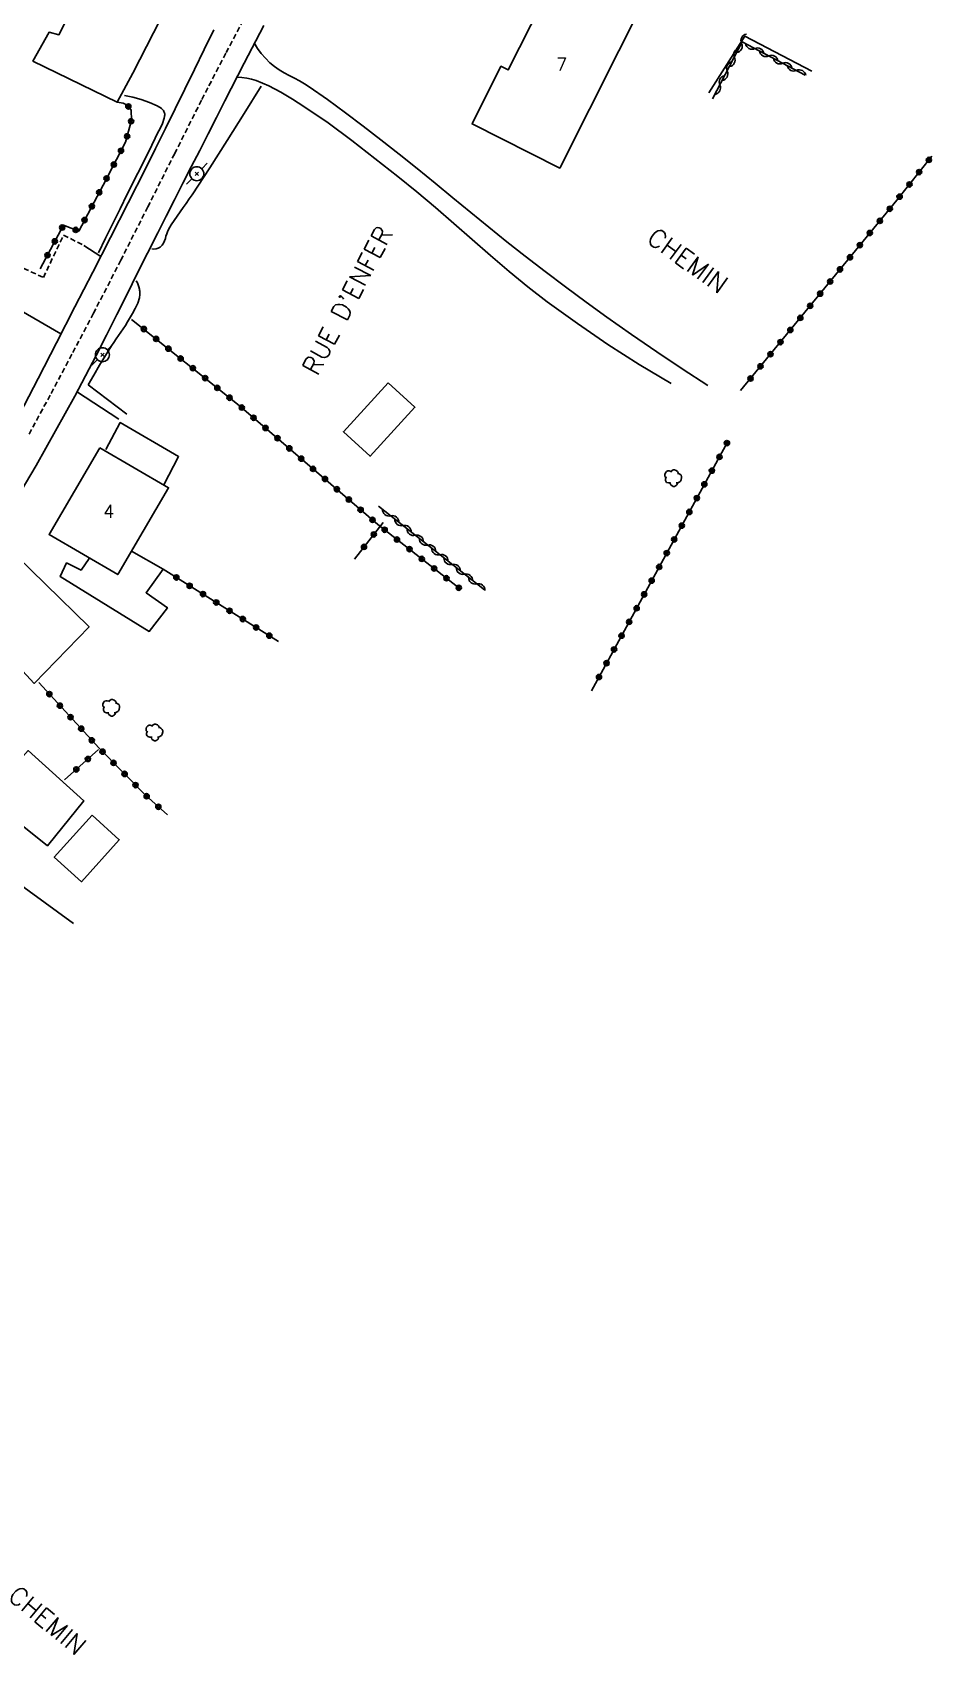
# Model space of a CAD drawing. Header units: millimetres. Extents: x 182998 to 184000, y 151998 to 153001.
# Drawn here: x 183272.8 to 183358.9, y 152202.8 to 152358.1 of the extents above; entities that cross this region are included whole.
import ezdxf
from ezdxf.enums import TextEntityAlignment as Align

# ---------------------------------------------------------------- set-up
doc = ezdxf.new("R2010")
doc.units = ezdxf.units.MM
doc.linetypes.add('DASHED', pattern=[0.75, 0.5, -0.25])
doc.layers.get('0').update_dxf_attribs({"linetype": 'CONTINUOUS'})
for name, color, linetype in [('W0001', 6, 'DASHED'), ('W0008', 7, 'CONTINUOUS'), ('W0017', 7, 'CONTINUOUS'), ('W0071', 7, 'CONTINUOUS'), ('W0101', 7, 'CONTINUOUS'), ('W0104', 1, 'CONTINUOUS'), ('W0112', 1, 'DASHED'), ('W0211', 2, 'CONTINUOUS'), ('W0214', 2, 'CONTINUOUS'), ('W0300', 7, 'CONTINUOUS'), ('W0310', 3, 'CONTINUOUS'), ('W0322', 7, 'CONTINUOUS'), ('W0323', 7, 'CONTINUOUS'), ('W0473', 7, 'CONTINUOUS'), ('W0989', 7, 'CONTINUOUS'), ('W0991', 7, 'CONTINUOUS')]:
    doc.layers.add(name, color=color, linetype=linetype)
doc.styles.get("Standard").update_dxf_attribs({"font": 'romans.shx', "width": 0.85})

# ---------------------------------------------------------------- blocks, each defined once
blk = doc.blocks.new('T300')
for p, q in [((-0.8, 0.51), (-0.86, 0.34)), ((-0.86, 0.34), (-0.86, 0.17)), ((-0.86, 0.17), (-0.74, 0.06)), ((-0.69, 0.63), (-0.8, 0.51)), ((-0.8, -0.06), (-0.74, 0.06)), ((-0.74, 0.06), (-0.69, 0.11)), ((-0.57, 0.69), (-0.69, 0.63)), ((-0.46, 0.69), (-0.57, 0.69)), ((-0.29, 0.63), (-0.46, 0.69)), ((-0.29, 0.63), (-0.17, 0.74)), ((-0.23, 0.57), (-0.29, 0.63)), ((-0.17, 0.74), (-0.06, 0.8)), ((-0.06, 0.8), (0.06, 0.8)), ((0.06, 0.8), (0.23, 0.74)), ((0.23, 0.74), (0.34, 0.63)), ((0.34, 0.63), (0.4, 0.51)), ((0.46, 0.46), (0.34, 0.46)), ((0.4, 0.51), (0.4, 0.46)), ((0.57, 0.4), (0.46, 0.46)), ((0.57, 0.4), (0.69, 0.29)), ((0.69, 0.29), (0.74, 0.17)), ((0.74, 0.06), (0.69, -0.17)), ((0.74, 0.17), (0.74, 0.06)), ((-0.8, -0.17), (-0.8, -0.06)), ((-0.8, -0.23), (-0.8, -0.17)), ((-0.74, -0.34), (-0.8, -0.23)), ((-0.69, -0.4), (-0.74, -0.34)), ((-0.51, -0.46), (-0.69, -0.4)), ((-0.4, -0.46), (-0.51, -0.46)), ((-0.4, -0.46), (-0.34, -0.46)), ((-0.34, -0.46), (-0.34, -0.4)), ((-0.34, -0.51), (-0.34, -0.46)), ((-0.29, -0.63), (-0.34, -0.51)), ((-0.17, -0.74), (-0.29, -0.63)), ((-0.06, -0.8), (-0.17, -0.74)), ((0.06, -0.8), (-0.06, -0.8)), ((0.17, -0.74), (0.06, -0.8)), ((0.23, -0.69), (0.17, -0.74)), ((0.29, -0.46), (0.23, -0.46)), ((0.29, -0.63), (0.23, -0.69)), ((0.46, -0.4), (0.29, -0.46)), ((0.34, -0.51), (0.29, -0.63)), ((0.34, -0.51), (0.34, -0.46)), ((0.57, -0.34), (0.46, -0.4)), ((0.63, -0.29), (0.57, -0.34)), ((0.69, -0.17), (0.63, -0.29))]:
    blk.add_line(p, q)
blk = doc.blocks.new('T473')
for p, q in [((-0.166667, 0.166667), (0.166667, -0.166667)), ((-0.166667, -0.166667), (0.166667, 0.166667)), ((0.500001, 0.500001), (1.000002, 1.000002)), ((-1.000002, -1.000002), (-0.500001, -0.500001))]:
    blk.add_line(p, q)
blk.add_ellipse((0, 0), major_axis=(0.471405, 0.471405), ratio=1, start_param=5.4977871438, end_param=11.780972451)
blk = doc.blocks.new('t310o')
at = {"color": 0, "linetype": 'Continuous'}
for centre, start, end in [((-0.5, 0.38), 216.8699, 323.1304), ((0.5, -0.37), 36.8699, 143.1303)]:
    blk.add_arc(centre, 0.625, start, end, dxfattribs=at)
blk = doc.blocks.new('t323o')
at = {"color": 0, "linetype": 'Continuous'}
for radius in [0.25, 0.15]:
    blk.add_circle((0, 0), radius, dxfattribs=at)
blk = doc.blocks.new('t322o')
at = {"color": 0, "linetype": 'Continuous'}
for radius in [0.25, 0.15]:
    blk.add_circle((0, 0), radius, dxfattribs=at)

msp = doc.modelspace()

# ---------------------------------------------------------------- linework, layer by layer
at = {"layer": 'W0001'}
msp.add_lwpolyline([(183293.69, 152360.55), (183291.32, 152356.08), (183289, 152351.59), (183286.43, 152346.48), (183283.86, 152341.37), (183281.28, 152336.27), (183278.66, 152331.19), (183276.6, 152327.27), (183274.52, 152323.36), (183272.41, 152319.47)], dxfattribs=at)
at = {"layer": 'W0008'}
for points in [[(183290.19, 152358.31), (183289.26, 152356.42), (183288.33, 152354.53), (183287.4, 152352.64), (183286.47, 152350.75), (183285.54, 152348.86), (183284.6, 152346.97), (183283.66, 152345.09), (183281.98, 152341.76), (183280.29, 152338.43), (183278.6, 152335.11), (183276.89, 152331.8), (183275.13, 152328.37), (183273.37, 152324.94), (183271.58, 152321.52), (183269.73, 152318.14), (183268.81, 152316.52), (183267.88, 152314.9), (183266.91, 152313.31), (183265.89, 152311.74), (183264.45, 152309.65), (183262.96, 152307.59), (183261.43, 152305.57), (183259.84, 152303.58)], [(183271.24, 152313.34), (183273.17, 152316.62), (183275.04, 152319.94), (183276.87, 152323.27), (183277.9, 152325.2), (183278.91, 152327.15), (183279.91, 152329.1), (183280.89, 152331.06), (183281.87, 152333.02), (183282.85, 152334.99), (183283.82, 152336.95), (183284.81, 152338.9), (183285.62, 152340.48), (183286.42, 152342.06), (183287.22, 152343.63), (183288.02, 152345.21), (183288.83, 152346.78), (183289.63, 152348.36), (183290.43, 152349.93), (183291.23, 152351.51), (183293.09, 152355.12), (183294.96, 152358.72)]]:
    msp.add_lwpolyline(points, dxfattribs=at)
at = {"layer": 'W0017'}
for points in [[(183347.4, 152354.36), (183340.98, 152357.7), (183337.53, 152352.28)], [(183277.73, 152337.69), (183279.35, 152336.62)], [(183268.76, 152333.14), (183275.54, 152329.22)], [(183277.03, 152323.7), (183281.08, 152321.06)]]:
    msp.add_lwpolyline(points, dxfattribs=at)
at = {"layer": 'W0071'}
for points in [[(183294.05, 152357.06), (183294.36, 152356.54), (183294.72, 152356.05), (183295.12, 152355.59), (183295.55, 152355.17), (183295.98, 152354.82), (183296.44, 152354.5), (183296.92, 152354.21), (183297.4, 152353.94), (183297.89, 152353.69), (183298.37, 152353.42), (183298.85, 152353.15), (183299.31, 152352.85), (183301.06, 152351.64), (183302.78, 152350.38), (183304.47, 152349.1), (183306.16, 152347.8), (183307.9, 152346.43), (183309.63, 152345.05), (183311.35, 152343.65), (183313.06, 152342.24), (183314.77, 152340.83), (183316.48, 152339.43), (183318.21, 152338.04), (183319.95, 152336.67), (183321.88, 152335.18), (183323.83, 152333.71), (183325.79, 152332.25), (183327.77, 152330.83), (183330.15, 152329.15), (183332.56, 152327.49), (183334.98, 152325.87), (183337.43, 152324.27)], [(183333.93, 152324.46), (183330.88, 152326.29), (183327.89, 152328.21), (183324.96, 152330.21), (183322.08, 152332.3), (183320.23, 152333.72), (183318.43, 152335.2), (183316.65, 152336.71), (183314.89, 152338.24), (183313.14, 152339.78), (183311.38, 152341.3), (183309.6, 152342.81), (183307.79, 152344.27), (183305.59, 152346.01), (183303.38, 152347.74), (183301.12, 152349.41), (183298.79, 152350.98), (183297.7, 152351.68), (183296.59, 152352.35), (183295.44, 152352.96), (183294.23, 152353.46), (183293.78, 152353.59), (183293.32, 152353.69), (183292.86, 152353.76), (183292.38, 152353.78)]]:
    msp.add_lwpolyline(points, dxfattribs=at)
at = {"layer": 'W0101'}
for points in [[(183282.6, 152372.3), (183275.36, 152357.85), (183274.42, 152358.09), (183272.86, 152355.33), (183280.92, 152351.4)], [(183280.92, 152351.4), (183282.44, 152354.17), (183289.71, 152368.38), (183288.15, 152369.04)], [(183269.89, 152309.35), (183278.24, 152301.19), (183272.98, 152295.77), (183265.57, 152303.81)]]:
    msp.add_lwpolyline(points, dxfattribs=at)
for points in [[(183324.51, 152362.17), (183325.91, 152364.95), (183331.78, 152361.99), (183323.28, 152345.09), (183314.88, 152349.31), (183317.65, 152354.83), (183318.35, 152354.48), (183322.68, 152363.08), (183324.51, 152362.17)], [(183279.26, 152318.33), (183274.41, 152310.01), (183280.99, 152306.18), (183285.84, 152314.5), (183279.26, 152318.33)]]:
    msp.add_lwpolyline(points, close=True, dxfattribs=at)
at = {"layer": 'W0104'}
for points in [[(183306.87, 152324.53), (183302.58, 152319.85), (183305.13, 152317.51), (183309.42, 152322.2), (183306.87, 152324.53)], [(183278.55, 152283.15), (183274.91, 152279.13), (183277.5, 152276.79), (183281.13, 152280.81), (183278.55, 152283.15)]]:
    msp.add_lwpolyline(points, close=True, dxfattribs=at)
for points in [[(183279.84, 152318.16), (183281.22, 152320.73), (183286.81, 152317.47), (183285.39, 152314.76)], [(183282.29, 152308.44), (183285.32, 152306.7), (183283.7, 152304.44), (183285.73, 152303.01), (183284, 152300.75), (183275.46, 152306.01), (183276.09, 152307.31), (183277.47, 152306.62), (183278.24, 152307.72)], [(183260.8, 152291.99), (183263.72, 152296.1), (183267.09, 152293.78), (183266.26, 152292.57), (183271.11, 152287.89), (183272.4, 152289.35), (183277.75, 152284.53), (183274.25, 152280.23), (183266.2, 152286.68)]]:
    msp.add_lwpolyline(points, dxfattribs=at)
at = {"layer": 'W0112'}
msp.add_lwpolyline([(183272, 152335.48), (183273.87, 152334.61), (183275.79, 152338.67), (183277.73, 152337.69)], dxfattribs=at)
at = {"layer": 'W0211'}
for points in [[(183284.25, 152337.36), (183284.45, 152337.33), (183284.66, 152337.35), (183284.86, 152337.42), (183285.04, 152337.53), (183285.22, 152337.7), (183285.36, 152337.9), (183285.46, 152338.12), (183285.54, 152338.35), (183285.6, 152338.57), (183285.67, 152338.79), (183285.74, 152339), (183285.84, 152339.21), (183286.1, 152339.64), (183286.37, 152340.07), (183286.66, 152340.48), (183286.95, 152340.9), (183287.24, 152341.3), (183287.53, 152341.71), (183287.82, 152342.13), (183288.1, 152342.54), (183289.78, 152345.12), (183291.44, 152347.71), (183293.09, 152350.31), (183294.71, 152352.93)], [(183278.16, 152324.33), (183278.7, 152325.28), (183279.25, 152326.22), (183279.81, 152327.15), (183280.39, 152328.08), (183280.6, 152328.41), (183280.82, 152328.73), (183281.05, 152329.06), (183281.27, 152329.38), (183281.5, 152329.7), (183281.71, 152330.03), (183281.93, 152330.36), (183282.12, 152330.7), (183282.4, 152331.17), (183282.66, 152331.65), (183282.9, 152332.15), (183283.06, 152332.68), (183283.08, 152332.78), (183283.09, 152332.89), (183283.1, 152332.99), (183283.1, 152333.09), (183283.1, 152333.2), (183283.09, 152333.3), (183283.08, 152333.41), (183283.06, 152333.51), (183283.01, 152333.71), (183282.95, 152333.91), (183282.86, 152334.1), (183282.76, 152334.28)], [(183281.85, 152321.55), (183278.16, 152324.33)]]:
    msp.add_lwpolyline(points, dxfattribs=at)
at = {"layer": 'W0214'}
msp.add_lwpolyline([(183279.13, 152336.98), (183279.82, 152338.39), (183280.51, 152339.79), (183281.2, 152341.19), (183281.89, 152342.59), (183282.23, 152343.26), (183282.57, 152343.93), (183282.91, 152344.6), (183283.25, 152345.27), (183283.59, 152345.94), (183283.92, 152346.61), (183284.25, 152347.28), (183284.58, 152347.96), (183284.8, 152348.42), (183285.04, 152348.88), (183285.25, 152349.36), (183285.42, 152349.85), (183285.43, 152349.91), (183285.45, 152349.97), (183285.46, 152350.03), (183285.47, 152350.08), (183285.48, 152350.14), (183285.48, 152350.2), (183285.48, 152350.27), (183285.47, 152350.33), (183285.44, 152350.42), (183285.4, 152350.51), (183285.35, 152350.59), (183285.29, 152350.67), (183285.17, 152350.78), (183285.04, 152350.88), (183284.9, 152350.96), (183284.76, 152351.04), (183284.01, 152351.37), (183283.23, 152351.65), (183282.44, 152351.88), (183281.63, 152352.04)], dxfattribs=at)
at = {"layer": 'W0300'}
msp.add_lwpolyline([(183269.81, 152277.86), (183276.76, 152272.81)], dxfattribs=at)
at = {"layer": 'W0310'}
for points in [[(183346.77, 152353.99), (183340.74, 152357.15), (183337.9, 152351.7)], [(183316.08, 152304.72), (183305.92, 152312.74)]]:
    msp.add_lwpolyline(points, dxfattribs=at)
at = {"layer": 'W0322'}
msp.add_lwpolyline([(183280.92, 152351.4), (183281.5, 152351.3), (183281.92, 152351.09), (183282.26, 152350.64), (183282.29, 152349.67), (183281.73, 152347.56), (183279.58, 152343.46), (183277.26, 152339.06), (183275.79, 152339.61), (183273.55, 152335.43)], dxfattribs=at)
at = {"layer": 'W0323'}
for points in [[(183358.86, 152346.22), (183355.51, 152342), (183340.58, 152323.79)], [(183282.31, 152330.61), (183292.6, 152322.38), (183305.87, 152310.98), (183313.77, 152304.8)], [(183339.31, 152318.85), (183326.31, 152295.07)], [(183306.37, 152311.17), (183303.63, 152307.66)], [(183296.37, 152299.79), (183285.32, 152306.7)], [(183273.42, 152295.85), (183279.21, 152289.57), (183283.64, 152285.08), (183285.74, 152283.19)], [(183275.9, 152286.54), (183279.15, 152289.46)]]:
    msp.add_lwpolyline(points, dxfattribs=at)

# ---------------------------------------------------------------- block references
at = {"layer": 'W0300'}
for p in [(183334.19, 152315.41), (183280.42, 152293.43), (183284.55, 152291.08)]:
    msp.add_blockref('T300', p, dxfattribs=at)
at = {"layer": 'W0310'}
for p, rotation in [((183340.67, 152357.02), 242.4501406753088), ((183339.98, 152355.69), 242.4501406753088), ((183341.94, 152356.52), 152.347630078481), ((183343.27, 152355.82), 152.347630078481), ((183339.29, 152354.36), 242.4501406753088), ((183344.6, 152355.12), 152.347630078481), ((183345.93, 152354.43), 152.347630078481), ((183338.59, 152353.03), 242.4501406753088), ((183307.1, 152311.81), 141.6887337651581), ((183308.28, 152310.88), 141.6887337651581), ((183309.45, 152309.95), 141.6887337651581), ((183310.63, 152309.02), 141.6887337651581), ((183311.81, 152308.09), 141.6887337651581), ((183312.98, 152307.16), 141.6887337651581), ((183314.16, 152306.23), 141.6887337651581), ((183315.34, 152305.3), 141.6887337651581)]:
    msp.add_blockref('t310o', p, dxfattribs=dict(at, rotation=rotation))
at = {"layer": 'W0322'}
for p, rotation in [((183282, 152350.98), 307.4083662746262), ((183282.26, 152349.57), 255.294635028707), ((183281.3, 152346.74), 242.2746989741867), ((183281.88, 152348.12), 255.294635028707), ((183280.61, 152345.42), 242.2746989741867), ((183279.91, 152344.09), 242.2746989741867), ((183279.21, 152342.76), 242.2161432635796), ((183278.51, 152341.43), 242.2161432635796), ((183275.67, 152339.4), 241.8743868700589), ((183276.96, 152339.17), 159.4468903501757), ((183277.81, 152340.11), 242.2161432635796), ((183274.96, 152338.07), 241.8743868700589), ((183274.26, 152336.75), 241.8743868700589)]:
    msp.add_blockref('t322o', p, dxfattribs=dict(at, rotation=rotation))
at = {"layer": 'W0323'}
for p, rotation in [((183358.59, 152345.87), 231.5324882556338), ((183356.73, 152343.52), 231.5324882556338), ((183357.66, 152344.7), 231.5324882556338), ((183355.79, 152342.35), 231.5324882556338), ((183354.85, 152341.19), 230.6522368154461), ((183352.94, 152338.87), 230.6522368154461), ((183353.9, 152340.03), 230.6522368154461), ((183351.99, 152337.71), 230.6522368154461), ((183351.04, 152336.55), 230.6522368154461), ((183349.14, 152334.23), 230.6522368154461), ((183350.09, 152335.39), 230.6522368154461), ((183348.19, 152333.07), 230.6522368154461), ((183347.24, 152331.91), 230.6522368154461), ((183283.48, 152329.68), 321.3252806857704), ((183345.34, 152329.59), 230.6522368154461), ((183346.29, 152330.75), 230.6522368154461), ((183284.66, 152328.74), 321.3252806857704), ((183344.39, 152328.43), 230.6522368154461), ((183285.83, 152327.8), 321.3252806857704), ((183287, 152326.86), 321.3252806857704), ((183343.43, 152327.27), 230.6522368154461), ((183288.17, 152325.93), 321.3252806857704), ((183289.34, 152324.99), 321.3252806857704), ((183341.53, 152324.95), 230.6522368154461), ((183342.48, 152326.11), 230.6522368154461), ((183290.51, 152324.05), 321.3252806857704), ((183291.68, 152323.11), 321.3252806857704), ((183292.85, 152322.17), 319.336187609647), ((183293.98, 152321.19), 319.336187609647), ((183295.12, 152320.21), 319.336187609647), ((183296.26, 152319.24), 319.336187609647), ((183339.27, 152318.77), 241.3369606816456), ((183297.4, 152318.26), 319.336187609647), ((183298.54, 152317.28), 319.336187609647), ((183338.55, 152317.45), 241.3369606816456), ((183299.67, 152316.3), 319.336187609647), ((183337.83, 152316.13), 241.3369606816456), ((183300.81, 152315.33), 319.336187609647), ((183301.95, 152314.35), 319.336187609647), ((183337.11, 152314.82), 241.3369606816456), ((183303.09, 152313.37), 319.336187609647), ((183336.39, 152313.5), 241.3369606816456), ((183304.22, 152312.39), 319.336187609647), ((183305.36, 152311.42), 319.336187609647), ((183335.67, 152312.18), 241.3369606816456), ((183305.48, 152310.03), 231.9990525884697), ((183306.52, 152310.47), 321.9301723107235), ((183307.7, 152309.54), 321.9301723107235), ((183334.23, 152309.55), 241.3369606816456), ((183334.95, 152310.87), 241.3369606816456), ((183304.55, 152308.84), 231.9990525884697), ((183308.89, 152308.62), 321.9301723107235), ((183333.51, 152308.24), 241.3369606816456), ((183310.07, 152307.69), 321.9301723107235), ((183311.25, 152306.77), 321.9301723107235), ((183332.79, 152306.92), 241.3369606816456), ((183286.59, 152305.91), 147.9499325228519), ((183287.86, 152305.11), 147.9499325228519), ((183312.43, 152305.84), 321.9301723107235), ((183313.61, 152304.92), 321.9301723107235), ((183332.07, 152305.6), 241.3369606816456), ((183289.14, 152304.32), 147.9499325228519), ((183290.41, 152303.52), 147.9499325228519), ((183331.35, 152304.29), 241.3369606816456), ((183291.68, 152302.72), 147.9499325228519), ((183292.95, 152301.93), 147.9499325228519), ((183329.91, 152301.66), 241.3369606816456), ((183330.63, 152302.97), 241.3369606816456), ((183294.22, 152301.13), 147.9499325228519), ((183295.49, 152300.34), 147.9499325228519), ((183329.19, 152300.34), 241.3369606816456), ((183328.47, 152299.02), 241.3369606816456), ((183327.75, 152297.71), 241.3369606816456), ((183327.03, 152296.39), 241.3369606816456), ((183274.44, 152294.75), 312.649648731422), ((183275.45, 152293.64), 312.649648731422), ((183276.47, 152292.54), 312.649648731422), ((183277.49, 152291.44), 312.649648731422), ((183278.5, 152290.33), 312.649648731422), ((183279.53, 152289.24), 314.6492826999012), ((183278.13, 152288.54), 41.93645784935356), ((183280.58, 152288.17), 314.6492826999012), ((183277.02, 152287.54), 41.93645784935356), ((183281.64, 152287.11), 314.6492826999012), ((183282.69, 152286.04), 314.6492826999012), ((183283.75, 152284.98), 317.9575322621371), ((183284.87, 152283.97), 317.9575322621371)]:
    msp.add_blockref('t323o', p, dxfattribs=dict(at, rotation=rotation))
at = {"layer": 'W0473'}
for p in [(183288.55, 152344.54), (183279.52, 152327.22)]:
    msp.add_blockref('T473', p, dxfattribs=at)

# ---------------------------------------------------------------- texts
at = {"layer": 'W0989'}
msp.add_text("RUE D'ENFER  ", height=1.75, rotation=62.2062, dxfattribs=at).set_placement((183303.51, 152333.48), align=Align.MIDDLE_CENTER)
for rotation, p in [(324.1679, (183335.52, 152336.24)), (320.0187, (183274.25, 152206.11))]:
    msp.add_text('CHEMIN', height=1.75, rotation=rotation, dxfattribs=at).set_placement(p, align=Align.MIDDLE)
at = {"layer": 'W0991'}
for s, p in [('7', (183323.45, 152355.02)), ('4', (183280.12, 152312.25))]:
    msp.add_text(s, height=1.25, dxfattribs=at).set_placement(p, align=Align.MIDDLE_CENTER)

doc.saveas('drawing.dxf')
